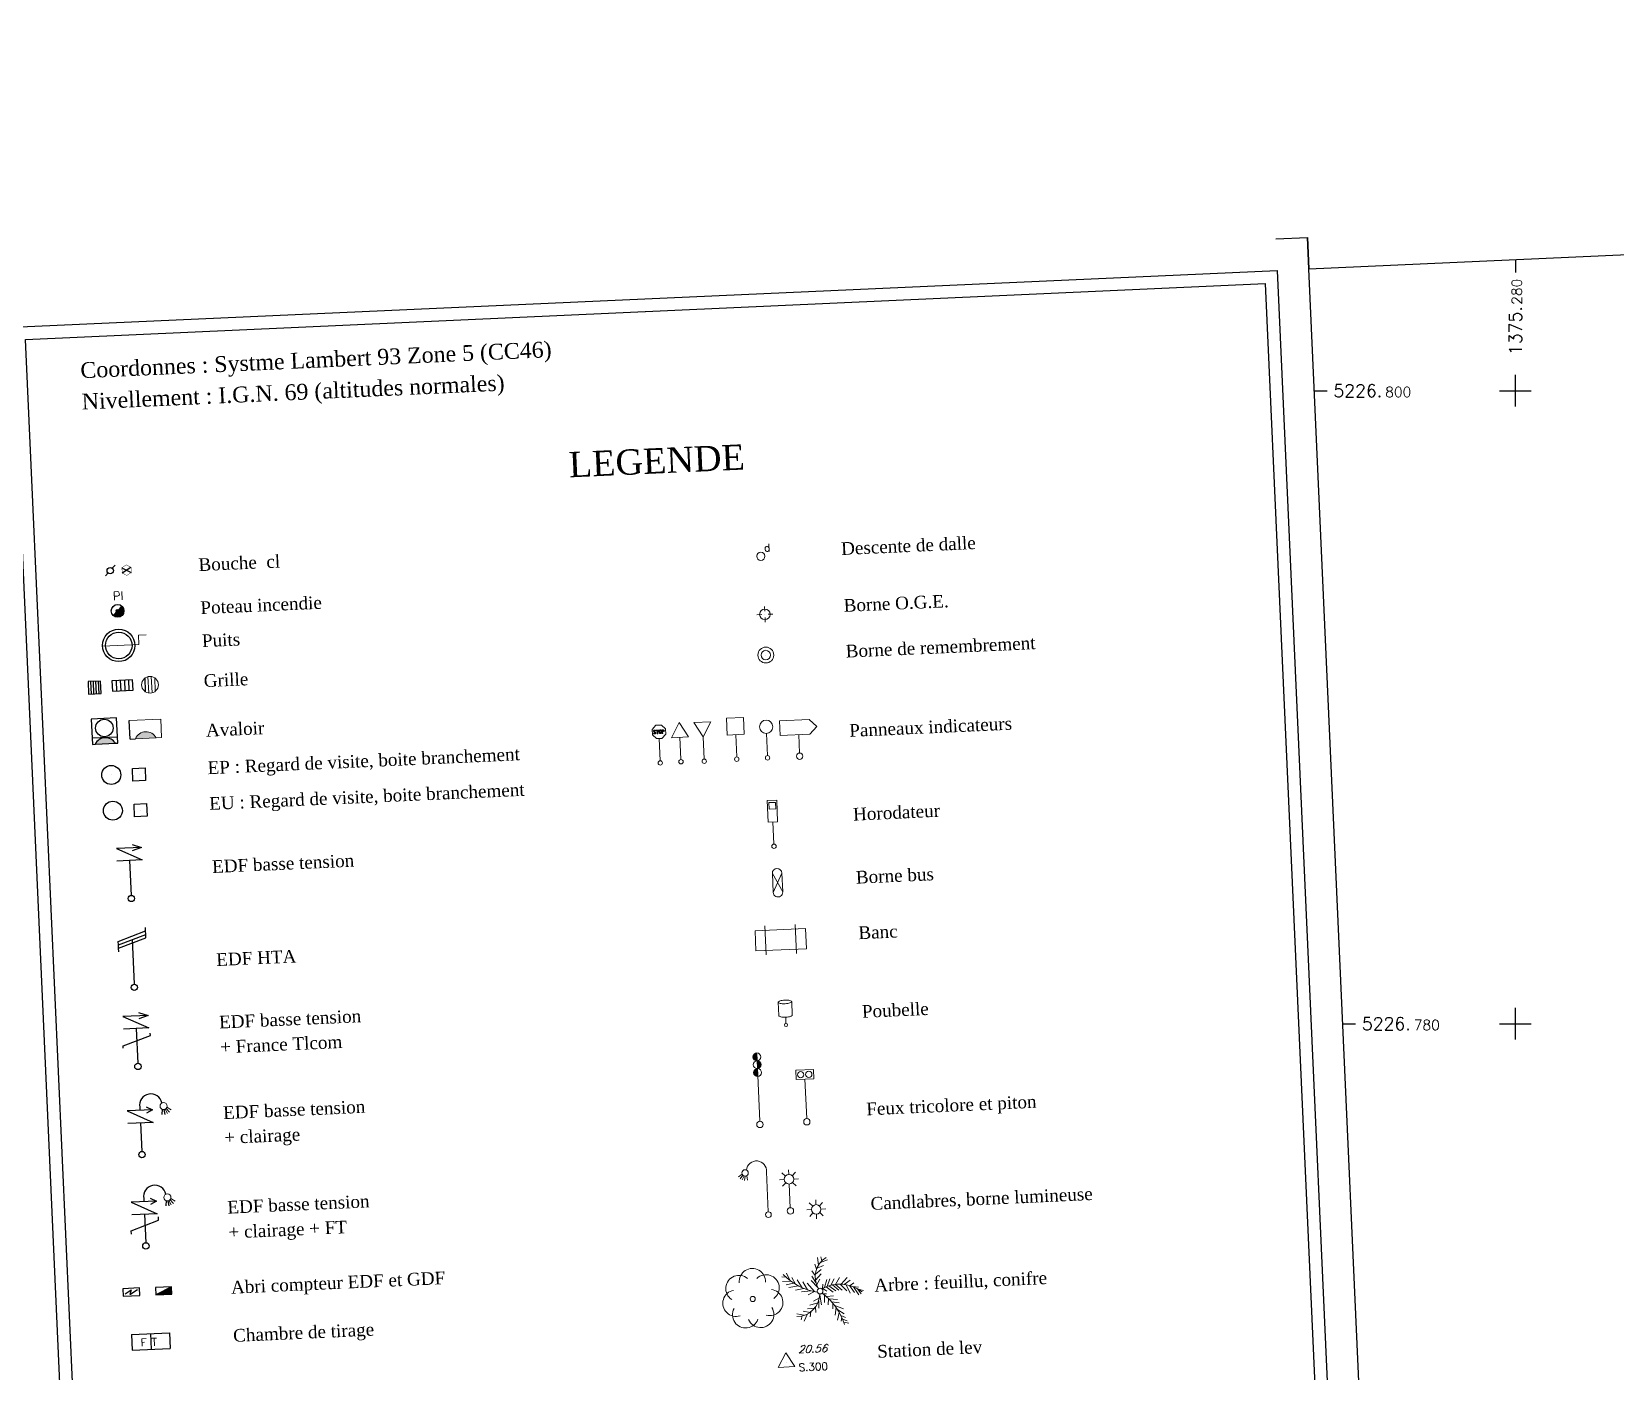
# Model space of a CAD drawing. Header units: metres. Extents: x 1373359 to 1376054, y 5226623 to 5228666.
# Drawn here: x 1375233.1 to 1375283.2, y 5226769 to 5226811.3 of the extents above; entities that cross this region are included whole.
import ezdxf
from ezdxf.enums import TextEntityAlignment as Align

# ---------------------------------------------------------------- set-up
doc = ezdxf.new("R2010")
doc.units = ezdxf.units.M
doc.header["$LTSCALE"] = 2
for name, color, linetype in [('MEP_F_CADRE', 7, 'Continuous'), ('MEP_F_CARRO', 7, 'Continuous'), ('MEP_F_CART', 7, 'Continuous'), ('MEP_F_TEXCARRO', 7, 'Continuous')]:
    doc.layers.add(name, color=color, linetype=linetype)
doc.layers.add('MEP_F_TEXCART', color=7, linetype='Continuous', lineweight=0)
doc.styles.get("Standard").update_dxf_attribs({"font": 'romans.shx'})
doc.styles.add('TNR', font='TIMES.TTF', dxfattribs={"width": 0.9990000000000001})

msp = doc.modelspace()

# ---------------------------------------------------------------- hatches: boundary and pattern name
at = {"layer": 'MEP_F_CART'}
msp.add_hatch(color=5, dxfattribs=at).paths.add_polyline_path([(1375235.133094912, 5226788.831630283), (1375235.140316473, 5226788.831954902), (1375235.772744014, 5226788.860383432, 0.5919156797997759)])
at = {"layer": 'MEP_F_CART', "linetype": 'Continuous'}
msp.add_hatch(color=30, dxfattribs=at).paths.add_polyline_path([(1375237.538959152, 5226771.685302377), (1375237.049179101, 5226771.435580531), (1375237.549174203, 5226771.458056033)])
at = {"layer": 'MEP_F_TEXCART'}
msp.add_hatch(color=5, dxfattribs=at).paths.add_polyline_path([(1375236.407427628, 5226789.003505867), (1375237.057933534, 5226789.032747047, 0.6420373032901447)])

# ---------------------------------------------------------------- linework, layer by layer
at = {"layer": 'MEP_F_CADRE', "flags": 128}
for points in [[(1375193.19225885, 5226741.779794561), (1375276.097804632, 5226745.506518547), (1375273.475288545, 5226803.847605349), (1375440.306821014, 5226811.346923612), (1375448.219275371, 5226635.32467199), (1375198.471472275, 5226624.098147647), (1375193.181534004, 5226741.779312464)], [(1375273.475288546, 5226803.847605349), (1375273.430382448, 5226804.846596563)]]:
    msp.add_lwpolyline(points, dxfattribs=at)
at = {"layer": 'MEP_F_CARRO'}
for p, q in [((1375280, 5226799.500000001), (1375280, 5226800.5)), ((1375279.5, 5226800), (1375280.5, 5226800)), ((1375280, 5226779.5), (1375280, 5226780.5)), ((1375279.5, 5226780), (1375280.5, 5226780))]:
    msp.add_line(p, q, dxfattribs=at)
at = {"layer": 'MEP_F_CART', "color": 4}
for p, q in [((1375235.977113065, 5226794.410048881), (1375236.271232364, 5226794.255001903)), ((1375235.984661705, 5226794.242120137), (1375236.263683724, 5226794.422930646))]:
    msp.add_line(p, q, dxfattribs=at)
at = {"layer": 'MEP_F_CART', "color": 5}
for p, q in [((1375236.315638043, 5226790.861051345), (1375235.662173405, 5226790.831677166)), ((1375235.662173405, 5226790.831677166), (1375235.676860495, 5226790.504944847)), ((1375235.792866333, 5226790.837552001), (1375235.807553423, 5226790.510819682)), ((1375235.923559261, 5226790.843426838), (1375235.93824635, 5226790.516694519)), ((1375236.054252188, 5226790.849301673), (1375236.068939278, 5226790.522569355)), ((1375236.184945116, 5226790.855176509), (1375236.199632206, 5226790.52844419)), ((1375236.330325133, 5226790.534319026), (1375236.315638043, 5226790.861051345)), ((1375235.065828503, 5226790.818133653), (1375235.083790942, 5226790.418537168)), ((1375235.1457478, 5226790.821726141), (1375235.163710239, 5226790.422129656)), ((1375235.163710239, 5226790.422129656), (1375235.163710239, 5226790.422129656)), ((1375235.676860495, 5226790.504944847), (1375236.330325133, 5226790.534319026)), ((1375236.068939278, 5226790.522569355), (1375236.068939278, 5226790.522569355)), ((1375235.64179809, 5226787.859976115), (1375235.64179809, 5226787.859976115)), ((1375236.517436487, 5226787.876824566), (1375236.517436487, 5226787.876824566))]:
    msp.add_line(p, q, dxfattribs=at)
at = {"layer": 'MEP_F_CART', "color": 3}
for p, q in [((1375235.692533185, 5226786.731311695), (1375235.692533185, 5226786.731311695)), ((1375236.568171583, 5226786.748160146), (1375236.568171583, 5226786.748160146))]:
    msp.add_line(p, q, dxfattribs=at)
at = {"layer": 'MEP_F_CART', "color": 1}
for p, q in [((1375236.300484574, 5226782.6583148), (1375236.363846673, 5226781.24874719)), ((1375236.542376422, 5226777.374539785), (1375236.547360594, 5226777.26366075)), ((1375236.565323033, 5226776.864064265), (1375236.605738521, 5226775.964972175)), ((1375236.665864512, 5226774.488677636), (1375236.670848685, 5226774.377798602)), ((1375236.688811124, 5226773.978202118), (1375236.729226612, 5226773.079110028))]:
    msp.add_line(p, q, dxfattribs=at)
at = {"layer": 'MEP_F_CART', "color": 1, "linetype": 'Continuous'}
for p, q in [((1375236.530096293, 5226771.651098959), (1375236.005625907, 5226771.627523259)), ((1375236.005625907, 5226771.627523259), (1375236.016340996, 5226771.389152967)), ((1375236.016340996, 5226771.389152967), (1375236.540811382, 5226771.412728668)), ((1375236.540811382, 5226771.412728668), (1375236.530096293, 5226771.651098959))]:
    msp.add_line(p, q, dxfattribs=at)
at = {"layer": 'MEP_F_CART', "color": 30, "linetype": 'Continuous'}
for p, q in [((1375237.538959152, 5226771.685302377), (1375237.03896405, 5226771.662826876)), ((1375237.03896405, 5226771.662826876), (1375237.049179101, 5226771.435580531)), ((1375237.049179101, 5226771.435580531), (1375237.549174203, 5226771.458056033)), ((1375237.549174203, 5226771.458056033), (1375237.538959152, 5226771.685302377))]:
    msp.add_line(p, q, dxfattribs=at)
at = {"layer": 'MEP_F_CART', "color": 3, "linetype": 'Continuous'}
for p, q in [((1375236.281617384, 5226770.182997638), (1375237.480406839, 5226770.236884955)), ((1375236.281617384, 5226770.182997638), (1375236.304070433, 5226769.683502033)), ((1375236.881012112, 5226770.209941297), (1375236.90346516, 5226769.71044569)), ((1375237.480406839, 5226770.236884955), (1375237.502859887, 5226769.737389349)), ((1375236.304070433, 5226769.683502033), (1375237.502859887, 5226769.737389349))]:
    msp.add_line(p, q, dxfattribs=at)
at = {"layer": 'MEP_F_CART'}
msp.add_lwpolyline([(1375272.431391236, 5226804.801690465), (1375273.430382448, 5226804.846596563), (1375273.475288545, 5226803.847605349)], dxfattribs=at)
for points in [[(1375232.516648838, 5226802.006455357), (1375272.476297333, 5226803.802699252), (1375275.053907323, 5226746.460603662), (1375235.094258827, 5226744.664359767)], [(1375232.934207762, 5226801.624821311), (1375272.094663287, 5226803.385140328), (1375274.636348398, 5226746.842237708), (1375235.475892873, 5226745.081918691)]]:
    msp.add_lwpolyline(points, close=True, dxfattribs=at)
at = {"layer": 'MEP_F_CART', "color": 4}
for points in [[(1375235.759569283, 5226794.48416421), (1375235.674041277, 5226794.39058508)], [(1375235.539112651, 5226794.242955035), (1375235.453584645, 5226794.149375904)], [(1375235.703377305, 5226792.895851502), (1375235.840212719, 5226793.045123531)], [(1375235.840212719, 5226793.045123531), (1375235.977048132, 5226793.19439556)]]:
    msp.add_lwpolyline(points, dxfattribs=at)
at = {"layer": 'MEP_F_CART', "color": 4, "const_width": 0.012}
msp.add_lwpolyline([(1375236.13166568, 5226794.165835197), (1375236.271232364, 5226794.255001903), (1375236.263683724, 5226794.422930646), (1375236.116679749, 5226794.499215587), (1375235.977113065, 5226794.410048881), (1375235.984661705, 5226794.242120137)], close=True, dxfattribs=at)
at = {"layer": 'MEP_F_CART', "color": 4, "const_width": 0.2024999999999999}
msp.add_lwpolyline([(1375235.908630406, 5226793.119759994, -0.991398), (1375235.771795032, 5226792.970487067, -0.6234810000000001)], format="xyb", dxfattribs=at)
at = {"layer": 'MEP_F_CART', "color": 5}
for points in [[(1375234.923952348, 5226790.411352193), (1375235.323548833, 5226790.429314632), (1375235.305586394, 5226790.828911116), (1375234.905989909, 5226790.810948678), (1375234.923952348, 5226790.411352193)], [(1375236.69661342, 5226790.915070089), (1375236.715619609, 5226790.492254108)], [(1375234.985909206, 5226790.814541166), (1375235.003871645, 5226790.41494468)], [(1375235.225667097, 5226790.825318629), (1375235.243629536, 5226790.425722144)], [(1375235.807095177, 5226789.662735412), (1375235.007902207, 5226789.626810535), (1375235.043827084, 5226788.827617565), (1375235.140316473, 5226788.831954902)], [(1375235.772744014, 5226788.860383432), (1375235.843020054, 5226788.863542443), (1375235.807095177, 5226789.662735412)], [(1375236.233184975, 5226788.995673408), (1375236.206885618, 5226789.580734863)], [(1375235.834213274, 5226789.059460071), (1375235.035020304, 5226789.023535194)], [(1375235.140316473, 5226788.831954902), (1375235.772744014, 5226788.860383432)], [(1375236.233184975, 5226788.995673408), (1375236.407427628, 5226789.003505867)]]:
    msp.add_lwpolyline(points, dxfattribs=at)
msp.add_lwpolyline([(1375236.326619464, 5226787.668045106), (1375236.308657025, 5226788.06764159), (1375236.70825351, 5226788.085604028), (1375236.726215949, 5226787.686007544)], close=True, dxfattribs=at)
at = {"layer": 'MEP_F_CART', "color": 3}
msp.add_lwpolyline([(1375236.37735456, 5226786.539380684), (1375236.359392121, 5226786.93897717), (1375236.758988606, 5226786.956939609), (1375236.776951044, 5226786.557343124)], close=True, dxfattribs=at)
at = {"layer": 'MEP_F_CART', "color": 1}
for points in [[(1375236.600684767, 5226785.572919346), (1375235.801491797, 5226785.536994468), (1375236.618647206, 5226785.173322859), (1375235.819454236, 5226785.137397983)], [(1375236.296496794, 5226785.659346638), (1375236.600684767, 5226785.572919346), (1375236.305478013, 5226785.459548396)], [(1375236.219050721, 5226785.155360421), (1375236.268447428, 5226784.056470088)], [(1375235.868873832, 5226782.492955034), (1375235.863923699, 5226782.603076832), (1375236.727145138, 5226782.933797364), (1375236.722194958, 5226783.043920162)], [(1375235.873824011, 5226782.382832237), (1375235.868873832, 5226782.492955034), (1375236.732095271, 5226782.823675566), (1375236.727145138, 5226782.933797364)], [(1375235.87877419, 5226782.272709439), (1375235.873824011, 5226782.382832237), (1375236.73704545, 5226782.713552769), (1375236.732095271, 5226782.823675566)], [(1375236.506179398, 5226780.351102794), (1375236.810367371, 5226780.264675502), (1375236.515160617, 5226780.151304551)], [(1375236.810367371, 5226780.264675502), (1375236.011174401, 5226780.228750624), (1375236.82832981, 5226779.865079016), (1375236.02913684, 5226779.829154138)], [(1375236.428733325, 5226779.847116578), (1375236.478130032, 5226778.748226243)], [(1375236.017763267, 5226779.222579491), (1375236.014463163, 5226779.295994356), (1375236.877684601, 5226779.626714889), (1375236.874384497, 5226779.700129753)], [(1375236.742668227, 5226777.372541091), (1375236.946957079, 5226777.281623189), (1375236.751649447, 5226777.172742848)], [(1375236.946957079, 5226777.281623189), (1375236.14776411, 5226777.245698311), (1375236.964919519, 5226776.882026704), (1375236.165726549, 5226776.846101826)], [(1375237.24729582, 5226777.294811533), (1375237.238270358, 5226777.135531555)], [(1375237.299837862, 5226777.285702803), (1375237.334820651, 5226777.133485188)], [(1375237.07044517, 5226774.395761042), (1375236.2712522, 5226774.359836164), (1375237.088407609, 5226773.996164557), (1375236.289214639, 5226773.960239679)], [(1375236.866156318, 5226774.486678944), (1375237.07044517, 5226774.395761042), (1375236.875137537, 5226774.286880702)], [(1375237.370783911, 5226774.408949387), (1375237.361758449, 5226774.24966941)], [(1375237.423325952, 5226774.399840657), (1375237.458308741, 5226774.24762304)], [(1375236.278021992, 5226773.349640096), (1375236.273071814, 5226773.459762893), (1375237.136293252, 5226773.790483426), (1375237.131343118, 5226773.900605223)]]:
    msp.add_lwpolyline(points, dxfattribs=at)
at = {"layer": 'MEP_F_CART', "color": 1, "linetype": 'Continuous'}
msp.add_lwpolyline([(1375236.076738764, 5226771.464914622), (1375236.271249493, 5226771.590075601), (1375236.227366473, 5226771.441560165), (1375236.472504353, 5226771.599298476)], dxfattribs=at)
at = {"layer": 'MEP_F_CART', "color": 30, "linetype": 'Continuous'}
msp.add_lwpolyline([(1375237.049179101, 5226771.435580531), (1375237.538959152, 5226771.685302377)], dxfattribs=at)
msp.add_lwpolyline([(1375237.049179101, 5226771.435580531), (1375237.549174203, 5226771.458056033), (1375237.538959152, 5226771.685302377)], close=True, dxfattribs=at)
at = {"layer": 'MEP_F_CART', "color": 4}
for centre, radius in [((1375235.606576964, 5226794.316770057), 0.1), ((1375235.840212719, 5226793.045123531), 0.2024999999999999), ((1375235.840212719, 5226793.045123531), 0.0438534), ((1375235.876375612, 5226791.953430299), 0.512), ((1375235.876375612, 5226791.953430299), 0.420298)]:
    msp.add_circle(centre, radius, dxfattribs=at)
at = {"layer": 'MEP_F_CART', "color": 5}
for centre, radius in [((1375235.421057741, 5226789.343135303), 0.2755391525430437), ((1375235.64179809, 5226787.859976115), 0.2999999999999999)]:
    msp.add_circle(centre, radius, dxfattribs=at)
at = {"layer": 'MEP_F_CART', "color": 3}
msp.add_circle((1375235.692533185, 5226786.731311695), 0.2999999999999999, dxfattribs=at)
at = {"layer": 'MEP_F_CART', "color": 1}
for centre in [(1375236.272938038, 5226783.956570967), (1375236.368337283, 5226781.148848069), (1375236.482620642, 5226778.648327123), (1375236.610229131, 5226775.865073054), (1375236.733717221, 5226772.979210905)]:
    msp.add_circle(centre, 0.1, dxfattribs=at)
at = {"layer": 'MEP_F_CART', "color": 5}
msp.add_arc((1375235.460808711, 5226788.670500874), 0.365183542940445, 31.32988507924413, 153.8228668371062, dxfattribs=at)
at = {"layer": 'MEP_F_CART', "color": 1}
for centre in [(1375236.890271604, 5226777.429226566), (1375237.013759695, 5226774.543364419)]:
    msp.add_arc(centre, 0.353553, 10.70389737704529, 190.7038973770453, dxfattribs=at)
at = {"layer": 'MEP_F_CART', "color": 1, "linetype": 'Continuous'}
msp.add_solid([(1375236.415847629, 5226771.595703617), (1375236.472504353, 5226771.599298476), (1375236.445756028, 5226771.549223797)], dxfattribs=at)
at = {"layer": 'MEP_F_TEXCARRO'}
for p, q in [((1375280, 5226804.140900551), (1375280, 5226803.74090055)), ((1375273.648243961, 5226800), (1375274.048243961, 5226800)), ((1375274.547272838, 5226780), (1375274.947272838, 5226780))]:
    msp.add_line(p, q, dxfattribs=at)
at = {"layer": 'MEP_F_TEXCART', "color": 0}
for p, q in [((1375256.189400081, 5226792.929807711), (1375256.039551399, 5226792.923071797)), ((1375256.284808592, 5226793.034197442), (1375256.278072678, 5226793.184046124)), ((1375256.289299202, 5226792.934298322), (1375256.289299202, 5226792.934298322)), ((1375256.293789812, 5226792.8343992), (1375256.300525727, 5226792.684550519)), ((1375256.389198324, 5226792.93878893), (1375256.539047005, 5226792.945524846)), ((1375256.316850605, 5226791.648376822), (1375256.316850605, 5226791.648376822)), ((1375256.712809523, 5226780.678549107), (1375256.731861566, 5226780.25471303)), ((1375257.155697643, 5226780.273765074), (1375257.136645599, 5226780.697601151)), ((1375256.946328587, 5226780.207533814), (1375256.955201768, 5226780.01013901))]:
    msp.add_line(p, q, dxfattribs=at)
at = {"layer": 'MEP_F_TEXCART', "color": 5}
for p, q in [((1375236.800181647, 5226790.967334407), (1375236.823459371, 5226790.449492884)), ((1375236.905885642, 5226790.972085954), (1375236.929163366, 5226790.454244431))]:
    msp.add_line(p, q, dxfattribs=at)
at = {"layer": 'MEP_F_TEXCART', "color": 0, "linetype": 'Continuous'}
for p, q in [((1375252.843302781, 5226789.429778862), (1375252.725685814, 5226789.300596325)), ((1375253.018193376, 5226789.437640447), (1375252.843302781, 5226789.429778862)), ((1375253.146926443, 5226789.3195317), (1375253.018193376, 5226789.437640447)), ((1375253.335154127, 5226789.037579798), (1375253.582742625, 5226789.513670305)), ((1375253.582742625, 5226789.513670305), (1375253.871578243, 5226789.061692836)), ((1375254.048732863, 5226789.517604654), (1375254.585156979, 5226789.541717693)), ((1375254.338038407, 5226789.06564831), (1375254.048732863, 5226789.517604654)), ((1375254.585156979, 5226789.541717693), (1375254.338038407, 5226789.06564831)), ((1375252.725685814, 5226789.300596325), (1375252.733547368, 5226789.125706431)), ((1375252.733547368, 5226789.125706431), (1375252.862259311, 5226789.008067608)), ((1375252.785631065, 5226789.182692994), (1375252.768616516, 5226789.173448911)), ((1375252.789466194, 5226789.244106466), (1375252.833167456, 5226789.204615682)), ((1375252.824963426, 5226789.250884547), (1375252.841977975, 5226789.260128628)), ((1375252.933876724, 5226789.280276368), (1375252.856304058, 5226789.276789365)), ((1375252.856304058, 5226789.276789365), (1375252.857170512, 5226789.257514029)), ((1375252.886319178, 5226789.258824303), (1375252.857170512, 5226789.257514029)), ((1375252.862259311, 5226789.008067608), (1375253.037149905, 5226789.015929194)), ((1375252.886319178, 5226789.258824303), (1375252.89065148, 5226789.162446927)), ((1375252.89065148, 5226789.162446927), (1375252.909926815, 5226789.16331338)), ((1375252.934743179, 5226789.261001033), (1375252.905594513, 5226789.259690758)), ((1375252.905594513, 5226789.259690758), (1375252.909926815, 5226789.16331338)), ((1375252.933876724, 5226789.280276368), (1375252.934743179, 5226789.261001033)), ((1375252.949704608, 5226789.0119984), (1375252.981263607, 5226788.309929754)), ((1375252.962808814, 5226789.23399751), (1375252.963738671, 5226789.213311698)), ((1375253.001401764, 5226789.234789868), (1375253.002225939, 5226789.216455082)), ((1375253.035896005, 5226789.284862283), (1375253.055171341, 5226789.285728736)), ((1375253.035896005, 5226789.284862283), (1375253.041094761, 5226789.169209569)), ((1375253.037149905, 5226789.015929194), (1375253.154787996, 5226789.144641805)), ((1375253.041094761, 5226789.169209569), (1375253.060370097, 5226789.170076023)), ((1375253.084320006, 5226789.28703901), (1375253.055171341, 5226789.285728736)), ((1375253.08518646, 5226789.267763676), (1375253.056037795, 5226789.266453401)), ((1375253.056037795, 5226789.266453401), (1375253.056904249, 5226789.247178065)), ((1375253.086052914, 5226789.248488339), (1375253.056904249, 5226789.247178065)), ((1375253.0869194, 5226789.229212305), (1375253.057770734, 5226789.22790203)), ((1375253.057770734, 5226789.22790203), (1375253.060370097, 5226789.170076023)), ((1375253.154787996, 5226789.144641805), (1375253.146926443, 5226789.3195317)), ((1375253.871578243, 5226789.061692836), (1375253.335154127, 5226789.037579798)), ((1375253.603366185, 5226789.049636318), (1375253.634925184, 5226788.347567671)), ((1375254.338038407, 5226789.06564831), (1375254.369597406, 5226788.363579664)), ((1375255.366036454, 5226789.131872492), (1375255.397595454, 5226788.429803845)), ((1375256.338607625, 5226789.172303121), (1375256.370166625, 5226788.470234473)), ((1375252.981263607, 5226788.309929754), (1375252.981263607, 5226788.309929754))]:
    msp.add_line(p, q, dxfattribs=at)
at = {"layer": 'MEP_F_TEXCART', "color": 3}
for p, q in [((1375257.923547317, 5226772.247903885), (1375257.862845305, 5226772.39874807)), ((1375257.936412399, 5226772.280561918), (1375258.142348883, 5226772.360804324)), ((1375257.981598866, 5226772.368594188), (1375257.948098116, 5226772.612805291)), ((1375258.047128376, 5226772.459589017), (1375258.272014681, 5226772.543412841)), ((1375258.092048039, 5226772.508021055), (1375258.057616852, 5226772.628649126)), ((1375256.95528213, 5226771.993775598), (1375256.823696727, 5226771.998098752)), ((1375257.104857501, 5226771.870132211), (1375256.846287434, 5226771.852367219)), ((1375257.073753476, 5226771.893989172), (1375256.969524197, 5226772.117274305)), ((1375257.254785064, 5226771.769028977), (1375257.145038592, 5226771.978416913)), ((1375257.470005768, 5226771.65789306), (1375257.310617793, 5226771.908731564)), ((1375257.640169332, 5226771.592508786), (1375257.487530937, 5226771.845016099)), ((1375257.961552226, 5226771.660572441), (1375257.756019798, 5226771.890225876)), ((1375257.898101935, 5226771.826992814), (1375257.771103974, 5226772.025365947)), ((1375257.879571306, 5226772.041845224), (1375257.775802338, 5226772.194166998)), ((1375257.883681162, 5226772.087077399), (1375258.064136783, 5226772.233064667)), ((1375257.88541197, 5226771.896724943), (1375258.066947145, 5226772.094633981)), ((1375257.924500165, 5226771.740812973), (1375258.028871092, 5226771.924332555)), ((1375258.168256414, 5226771.660928348), (1375258.242012211, 5226771.918152003)), ((1375258.255307778, 5226771.698286565), (1375258.34552777, 5226771.938503689)), ((1375258.372393879, 5226771.735629483), (1375258.473985954, 5226771.935405366)), ((1375258.517927605, 5226771.76264765), (1375258.645319823, 5226771.980647204)), ((1375258.702524455, 5226771.770945544), (1375258.886791425, 5226771.983993189)), ((1375258.791597949, 5226771.763346014), (1375258.984031774, 5226771.900997804)), ((1375257.196472402, 5226771.805995978), (1375256.956148982, 5226771.746732151)), ((1375257.348634139, 5226771.715913982), (1375257.040852308, 5226771.669316315)), ((1375257.516624728, 5226771.63814703), (1375257.25292675, 5226771.582610186)), ((1375257.741832132, 5226771.562952055), (1375257.442882189, 5226771.532449906)), ((1375257.861145779, 5226771.535552947), (1375257.621730529, 5226771.805318431)), ((1375258.010555876, 5226771.333539525), (1375257.82603536, 5226771.232418177)), ((1375258.021623342, 5226771.421402288), (1375258.076210789, 5226771.118074609)), ((1375258.105573583, 5226771.628079045), (1375258.114687877, 5226771.77455306)), ((1375258.12223568, 5226771.637018031), (1375258.247571503, 5226771.551531928)), ((1375258.126542343, 5226771.46387975), (1375258.237201693, 5226771.469536749)), ((1375258.173957376, 5226771.426424098), (1375258.167583519, 5226771.188610576)), ((1375258.224465195, 5226771.685979338), (1375258.442074282, 5226771.521710924)), ((1375258.23495701, 5226771.375244772), (1375258.452380433, 5226771.397303269)), ((1375258.313093597, 5226771.718629527), (1375258.531728497, 5226771.561915738)), ((1375258.429152617, 5226771.748418977), (1375258.623601478, 5226771.583109478)), ((1375258.521302395, 5226771.763482052), (1375258.733079269, 5226771.577109852)), ((1375258.666300224, 5226771.772046808), (1375258.882677836, 5226771.55926331)), ((1375258.856860518, 5226771.753993444), (1375258.983483172, 5226771.488031687)), ((1375258.961003662, 5226771.730008615), (1375259.117681744, 5226771.509079917)), ((1375258.983848816, 5226771.722844323), (1375259.098017129, 5226771.809882428)), ((1375259.068422122, 5226771.693883584), (1375259.250777093, 5226771.676144084)), ((1375259.091390939, 5226771.683995257), (1375259.260161917, 5226771.436992045)), ((1375259.198832266, 5226771.632173957), (1375259.327950866, 5226771.462562362)), ((1375259.233809859, 5226771.613270036), (1375259.404264363, 5226771.571788567)), ((1375257.529384624, 5226770.786347115), (1375257.293881883, 5226770.832413084)), ((1375257.717647394, 5226770.88012817), (1375257.500192325, 5226770.919496896)), ((1375257.633251163, 5226770.8292389), (1375257.534184065, 5226770.603639898)), ((1375257.864382051, 5226771.017091123), (1375257.633640749, 5226770.987608157)), ((1375257.962828886, 5226771.180550896), (1375257.704045617, 5226771.106805653)), ((1375257.745369008, 5226770.901169024), (1375257.717732453, 5226770.741574977)), ((1375257.891398259, 5226771.053797564), (1375257.899665527, 5226770.869882041)), ((1375257.98852969, 5226771.246547127), (1375257.992281416, 5226771.01123687)), ((1375258.301926581, 5226771.312730291), (1375258.2910833, 5226771.113621399)), ((1375258.312633959, 5226771.302290793), (1375258.579577645, 5226771.285622868)), ((1375258.393617952, 5226771.216517769), (1375258.639681431, 5226771.178435033)), ((1375258.434648445, 5226771.169218503), (1375258.4350562, 5226770.993138469)), ((1375258.495419606, 5226771.092773775), (1375258.773621647, 5226770.992658962)), ((1375258.539045191, 5226771.033306164), (1375258.507805181, 5226770.786866359)), ((1375258.638382929, 5226770.873276688), (1375258.581105469, 5226770.629079973)), ((1375258.588144358, 5226770.95838487), (1375258.79218304, 5226770.83787239)), ((1375257.466028172, 5226770.768483341), (1375257.431862903, 5226770.647842707)), ((1375258.688370049, 5226770.778601795), (1375258.837699387, 5226770.721154911)), ((1375258.716328778, 5226770.718429937), (1375258.694857491, 5226770.596311808)), ((1375258.738470704, 5226770.666186602), (1375258.886783145, 5226770.616201304)), ((1375258.773349843, 5226770.573562181), (1375258.935882312, 5226770.541280011))]:
    msp.add_line(p, q, dxfattribs=at)
at = {"layer": 'MEP_F_TEXCART', "color": 6}
msp.add_line((1375256.963695389, 5226769.303388349), (1375256.963695389, 5226769.303388349), dxfattribs=at)
at = {"layer": 'MEP_F_TEXCART', "color": 4}
msp.add_lwpolyline([(1375235.364892111, 5226791.930438378), (1375236.513610128, 5226791.982074911), (1375236.502263631, 5226792.279563486), (1375236.74288465, 5226792.29037975)], dxfattribs=at)
at = {"layer": 'MEP_F_TEXCART', "color": 5}
for points in [[(1375237.013725405, 5226790.92932473), (1375237.032731594, 5226790.50650875)], [(1375236.206885618, 5226789.580734863), (1375237.20587683, 5226789.625640959)], [(1375237.232176187, 5226789.040579506), (1375237.20587683, 5226789.625640959)], [(1375236.407427628, 5226789.003505867), (1375237.057933534, 5226789.032747047)], [(1375237.057933534, 5226789.032747047), (1375237.232176187, 5226789.040579506)]]:
    msp.add_lwpolyline(points, dxfattribs=at)
at = {"layer": 'MEP_F_TEXCART', "color": 0}
for points in [[(1375255.610135474, 5226789.680353126), (1375255.073711358, 5226789.656240088), (1375255.097824397, 5226789.119815972), (1375255.634248512, 5226789.143929011)], [(1375256.752524233, 5226789.575374875), (1375257.684915698, 5226789.617287217), (1375257.928491389, 5226789.394667675), (1375257.705871892, 5226789.151090985), (1375256.773480427, 5226789.109178643)], [(1375256.692349633, 5226786.383723307), (1375256.692349633, 5226786.383723307), (1375256.663306204, 5226787.063344374), (1375256.357348362, 5226787.049591126), (1375256.389398755, 5226786.370105227), (1375256.389398755, 5226786.370105227)], [(1375256.414429961, 5226786.984777755), (1375256.621221642, 5226786.99407334), (1375256.630510876, 5226786.787422916), (1375256.423719196, 5226786.778127332)], [(1375255.976719196, 5226782.938586811), (1375257.575105136, 5226783.010436568), (1375257.603845038, 5226782.371082191), (1375256.005459098, 5226782.299232435)], [(1375257.275170311, 5226778.232474193), (1375257.832948064, 5226778.257547107), (1375257.81951198, 5226778.556449274), (1375257.261734227, 5226778.531376359)]]:
    msp.add_lwpolyline(points, close=True, dxfattribs=at)
for points in [[(1375257.356224968, 5226789.135373851), (1375257.382420176, 5226788.55262931)], [(1375256.540865172, 5226786.377114964), (1375256.540865172, 5226786.377114964), (1375256.57229944, 5226785.677821117)], [(1375256.552242863, 5226784.149313216), (1375256.525299205, 5226784.748707943)], [(1375256.525299205, 5226784.748707943), (1375256.851940227, 5226784.162785045)], [(1375256.552242863, 5226784.149313216), (1375256.824996568, 5226784.762179772)], [(1375256.851940227, 5226784.162785045), (1375256.824996568, 5226784.762179772)], [(1375256.331303043, 5226782.176415319), (1375256.290229591, 5226783.09014463)], [(1375257.290334607, 5226782.219525172), (1375257.249261155, 5226783.133254484)], [(1375256.127089455, 5226776.916950766), (1375256.030092284, 5226779.074771785)], [(1375257.60950383, 5226777.001321835), (1375257.554059687, 5226778.245010673)]]:
    msp.add_lwpolyline(points, dxfattribs=at)
msp.add_lwpolyline([(1375256.712809523, 5226780.678549107, 0.2546070259411211), (1375256.722573755, 5226780.662389939, 0.0781838865440273), (1375256.776681282, 5226780.641242556, 0.0377856375443553), (1375256.839913817, 5226780.632267256, 0.0276032909903461), (1375256.927276543, 5226780.63136989, 0.0276032909902828), (1375257.014206412, 5226780.64010196, 0.0377856375443278), (1375257.076378646, 5226780.654714385, 0.078183886543828), (1375257.128370574, 5226780.680631093, 0.2546070259397133), (1375257.136645599, 5226780.697601151, 0.2546070259397133), (1375257.126881368, 5226780.713760318, 0.0781838865438275), (1375257.07277384, 5226780.7349077, 0.0377856375442318), (1375257.009541305, 5226780.743883, 0.0276032909903192), (1375256.922178579, 5226780.744780366, 0.0276032909903192), (1375256.83524871, 5226780.736048295, 0.0377856375442313), (1375256.773076476, 5226780.721435871, 0.0781838865438281), (1375256.721084548, 5226780.695519164, 0.2546070259397133)], format="xyb", close=True, dxfattribs=at)
at = {"layer": 'MEP_F_TEXCART', "color": 0, "const_width": 0.123551}
for points in [[(1375256.032866404, 5226779.013058103, 0.4142140000000001), (1375255.973868642, 5226778.948506627, 1)], [(1375255.973868642, 5226778.948506627, 0.4142140000000001), (1375256.03842012, 5226778.889508865, 1)], [(1375256.049522075, 5226778.642532263, 0.4142140000000001), (1375256.108519836, 5226778.707083741, 0.4142140000000001), (1375256.043968313, 5226778.766082501, 1)], [(1375256.055070268, 5226778.519105899, 0.4142140000000001), (1375255.996072507, 5226778.454554422, 1)], [(1375255.996072507, 5226778.454554422, 0.4142140000000001), (1375256.060623985, 5226778.39555666, 1)]]:
    msp.add_lwpolyline(points, format="xyb", dxfattribs=at)
at = {"layer": 'MEP_F_TEXCART', "color": 1}
for points in [[(1375237.375941078, 5226777.323260189), (1375237.481796035, 5226777.209062521)], [(1375237.398945577, 5226777.364272605), (1375237.532436506, 5226777.280469621)], [(1375237.339649594, 5226777.296045026), (1375237.413171791, 5226777.159047419)], [(1375237.463137685, 5226774.410182879), (1375237.536659881, 5226774.273185273)], [(1375237.499429169, 5226774.437398042), (1375237.605284125, 5226774.323200373)], [(1375237.522433668, 5226774.478410456), (1375237.655924597, 5226774.394607474)]]:
    msp.add_lwpolyline(points, dxfattribs=at)
at = {"layer": 'MEP_F_TEXCART', "color": 6}
for points in [[(1375257.044175667, 5226775.23433331), (1375257.037439753, 5226775.384181993)], [(1375255.572132163, 5226775.246842741), (1375255.459241916, 5226775.160944929)], [(1375255.596064439, 5226775.211938035), (1375255.510400608, 5226775.101026921)], [(1375255.630792653, 5226775.190473691), (1375255.575952027, 5226775.061736243)], [(1375255.667313832, 5226775.184418007), (1375255.648247789, 5226775.045149832)], [(1375255.713675427, 5226775.196825541), (1375255.734627351, 5226775.054780516)], [(1375256.396132045, 5226774.056602562), (1375256.339550363, 5226775.315331488)], [(1375256.751214218, 5226775.0710128), (1375256.9010629, 5226775.077748714)], [(1375256.829467558, 5226775.286876613), (1375256.94018957, 5226775.185680621)], [(1375256.94971559, 5226774.973762617), (1375256.848519598, 5226774.863040605)], [(1375257.057647497, 5226774.934635947), (1375257.057647497, 5226774.934635947), (1375257.09132707, 5226774.185392538)], [(1375257.253303566, 5226775.305928653), (1375257.152107574, 5226775.195206641)], [(1375257.161633594, 5226774.983288637), (1375257.272355606, 5226774.882092645)], [(1375257.200760264, 5226775.091220543), (1375257.350608946, 5226775.097956459)], [(1375257.688411516, 5226774.33516422), (1375257.799133529, 5226774.233968228)], [(1375257.896383712, 5226774.4324696), (1375257.903119626, 5226774.282620917)], [(1375258.011051533, 5226774.243494248), (1375258.112247524, 5226774.354216259)], [(1375257.610158177, 5226774.119300407), (1375257.760006859, 5226774.126036322)], [(1375257.707463557, 5226773.911328213), (1375257.808659549, 5226774.022050224)], [(1375257.916591455, 5226773.982923553), (1375257.92332737, 5226773.833074872)], [(1375258.020577552, 5226774.031576244), (1375258.131299565, 5226773.930380252)], [(1375258.059704222, 5226774.13950815), (1375258.209552904, 5226774.146244066)]]:
    msp.add_lwpolyline(points, dxfattribs=at)
at = {"layer": 'MEP_F_TEXCART', "color": 3}
msp.add_lwpolyline([(1375257.861145779, 5226771.535552947), (1375257.656323211, 5226771.432556891)], dxfattribs=at)
at = {"layer": 'MEP_F_TEXCART', "color": 6}
msp.add_lwpolyline([(1375257.230001121, 5226769.165253752), (1375256.950170614, 5226769.603083333), (1375256.710914433, 5226769.141827964)], close=True, dxfattribs=at)
at = {"layer": 'MEP_F_TEXCART'}
msp.add_circle((1375256.159220025, 5226794.770976491), 0.1296303380128052, dxfattribs=at)
at = {"layer": 'MEP_F_TEXCART', "color": 0}
for centre, radius in [((1375256.289299202, 5226792.934298322), 0.1666386663713703), ((1375256.316850605, 5226791.648376822), 0.25), ((1375256.316850605, 5226791.648376822), 0.15), ((1375253.638068611, 5226788.277638286), 0.0700000000000001), ((1375254.372740833, 5226788.293650278), 0.0700000000000001), ((1375255.40073888, 5226788.35987446), 0.0700000000000001), ((1375256.373310051, 5226788.400305089), 0.0700000000000001), ((1375257.386910786, 5226788.452730189), 0.1), ((1375252.984407034, 5226788.24000037), 0.07), ((1375256.575442867, 5226785.607891732), 0.0700000000000001), ((1375256.957447073, 5226779.960189449), 0.0500000000000007), ((1375256.035643262, 5226778.951283485), 0.123613), ((1375256.046745217, 5226778.704306883), 0.123613), ((1375256.057847127, 5226778.45733128), 0.123613), ((1375257.417903352, 5226778.388643317), 0.1), ((1375257.676779937, 5226778.400280194), 0.1), ((1375256.131580065, 5226776.817051645), 0.1), ((1375257.61399444, 5226776.901422714), 0.1)]:
    msp.add_circle(centre, radius, dxfattribs=at)
at = {"layer": 'MEP_F_TEXCART', "color": 5}
msp.add_circle((1375236.864672507, 5226790.710789418), 0.2645268391490255, dxfattribs=at)
at = {"layer": 'MEP_F_TEXCART', "color": 0, "linetype": 'Continuous'}
msp.add_circle((1375256.329173127, 5226789.382995698), 0.2108330000000003, dxfattribs=at)
at = {"layer": 'MEP_F_TEXCART', "color": 1}
for centre in [(1375237.292113394, 5226777.397239444), (1375237.415601484, 5226774.511377298)]:
    msp.add_circle(centre, 0.111803, dxfattribs=at)
at = {"layer": 'MEP_F_TEXCART', "color": 6}
for centre, radius in [((1375255.665231294, 5226775.285019873), 0.1006226999999999), ((1375257.050911582, 5226775.084484629), 0.15), ((1375256.400173594, 5226773.966693351), 0.09), ((1375257.095817679, 5226774.085493417), 0.1), ((1375257.909855541, 5226774.132772236), 0.15)]:
    msp.add_circle(centre, radius, dxfattribs=at)
at = {"layer": 'MEP_F_TEXCART', "color": 3}
for centre, radius in [((1375255.905619271, 5226771.301893864), 0.0806778178018022), ((1375258.031828589, 5226771.553108021), 0.0909173701974442)]:
    msp.add_circle(centre, radius, dxfattribs=at)
at = {"layer": 'MEP_F_TEXCART', "color": 5}
msp.add_arc((1375236.73937319, 5226788.869241171), 0.3580710327879629, 27.16984255086739, 157.9777481952049, dxfattribs=at)
at = {"layer": 'MEP_F_TEXCART', "color": 0, "linetype": 'Continuous'}
for centre, radius, start, end in [((1375252.795506918, 5226789.249127397), 0.0308119, 176.3756123829011, 192.0666484052618), ((1375252.793468364, 5226789.249256484), 0.0287693, 161.7784894060014, 176.3756123829011), ((1375252.774855846, 5226789.244712384), 0.0096943, 192.0666523874401, 220.2358023681683), ((1375252.775597961, 5226789.255139329), 0.0099554, 136.8344353703102, 161.778490363589), ((1375252.84591444, 5226789.304837602), 0.1027768, 220.2357983745772, 222.5742173771072), ((1375252.79399938, 5226789.237879853), 0.0351841, 129.5416653827327, 136.8344353703102), ((1375252.784641369, 5226789.248543679), 0.0195699, 222.5724233847873, 227.9310903941564), ((1375252.77923954, 5226789.175546465), 0.0101934, 218.2989564064879, 235.289608389224), ((1375308.130443224, 5226850.571674963), 82.62516429999998, 227.9328844003464, 227.9359343681153), ((1375252.796812454, 5226789.234471939), 0.0396025, 122.6683053799381, 129.5416663870649), ((1375252.826782538, 5226789.244179972), 0.0936852, 235.2896093923993, 238.1529783790964), ((1375282.493434706, 5226822.16284068), 44.35875499999998, 227.9359363710747, 227.940100398533), ((1375252.812325425, 5226789.21027876), 0.0683431, 118.6591463940961, 122.6683053799381), ((1375484.557775761, 5227046.10673108), 345.9890987, 227.9400973861236, 227.9490383793352), ((1375252.795424163, 5226789.193697765), 0.0342573, 238.1529783790964, 242.8890343846291), ((1375252.794230428, 5226789.243386584), 0.0306124, 112.66725939394, 118.6591453911822), ((1375252.803126317, 5226789.208740614), 0.0511567, 242.8890343846291, 248.5888123860729), ((1375252.791066025, 5226789.250962626), 0.0224028, 97.57255339096437, 112.66725939394), ((1375252.868979061, 5226789.328481296), 0.1163946, 222.6403784030822, 224.1092843694333), ((1375252.79399938, 5226789.237879853), 0.0158578, 129.5415043778513, 132.1516243780615), ((1375252.796812454, 5226789.234471939), 0.0202762, 122.6683053799381, 129.5416663870649), ((1375252.798804394, 5226789.197719013), 0.0393183, 248.5888123860729, 255.0911093802738), ((1375252.807499951, 5226789.268883387), 0.0307699, 224.1092843694333, 227.9359343681153), ((1375252.789581348, 5226789.184398805), 0.0044478, 205.1604263874578, 209.3550593945803), ((1375252.785853938, 5226789.182302208), 0.0001715, 209.3550503930997, 230.8660223714084), ((1375252.789433018, 5226789.186700967), 0.0058422, 230.866031397109, 237.3288293780596), ((1375252.812325425, 5226789.21027876), 0.0490168, 118.6591463940961, 122.6683043844248), ((1375252.802244986, 5226789.206679456), 0.0295757, 237.3288283825466, 240.2000503870329), ((1375252.828739817, 5226789.29242053), 0.0624736, 227.9359343681153, 230.930356386879), ((1375252.867859319, 5226789.321248717), 0.1616041, 240.2000513781549, 240.5210063690038), ((1375252.808235557, 5226789.121812857), 0.1526882, 91.80493937644292, 97.57255538325708), ((1375252.798810268, 5226789.199100371), 0.0212898, 240.5210063690038, 241.4052843818887), ((1375252.796262359, 5226789.19442704), 0.015967, 241.4052843818887, 245.738923392812), ((1375252.794559973, 5226789.181777733), 0.0228221, 255.091106376966, 267.3581783791318), ((1375252.794230428, 5226789.243386584), 0.0112854, 112.6672583800511, 118.6591443882681), ((1375252.806976841, 5226789.218199467), 0.0420434, 245.738923392812, 248.4091563903718), ((1375252.791066025, 5226789.250962626), 0.0030758, 97.57255237807816, 112.6672583800511), ((1375252.808235557, 5226789.121812857), 0.1333619, 91.80493937644292, 97.57255538325708), ((1375252.800622226, 5226789.202141607), 0.0247737, 248.4091563903718, 251.8399593896806), ((1375252.795070966, 5226789.18521875), 0.0069636, 251.8399593896806, 258.313622378566), ((1375252.801486839, 5226789.33189813), 0.1731016, 267.3581823843209, 271.8049383897569), ((1375252.794338855, 5226789.181677402), 0.0033467, 258.3136253822782, 261.2246473808244), ((1375252.799709711, 5226789.216471386), 0.0385532, 261.2246453807398, 262.0821703849467), ((1375252.797178468, 5226789.198270957), 0.0201775, 262.0821693851303, 269.5815583877231), ((1375252.798860671, 5226789.428635988), 0.2505488999999999, 269.5815613895807, 271.7083613807025), ((1375252.808878057, 5226789.101409127), 0.1731016, 87.35818238432084, 91.80493838975696), ((1375252.808878057, 5226789.101409127), 0.1537752999999999, 87.35818238432084, 91.80493838975696), ((1375252.800502686, 5226789.373588693), 0.1954764, 271.7083603790404, 274.6887463887598), ((1375252.802129339, 5226789.3114944), 0.1526882, 271.8049393764429, 277.572555383257), ((1375252.815805592, 5226789.251530256), 0.0034958, 75.09108738944727, 87.358159387698), ((1375252.814832395, 5226789.198871832), 0.0201733, 274.6887393871964, 283.9753863868802), ((1375252.811560503, 5226789.235588243), 0.019992, 68.58881238607286, 75.09110938027382), ((1375252.815805592, 5226789.251530256), 0.0228221, 75.0911063769661, 87.35817837913174), ((1375254.810307301, 5226791.402267581), 2.975595699999999, 227.9490383793352, 228.0454543908741), ((1375252.807239279, 5226789.224566675), 0.0318304, 62.88903438462917, 68.58881238607286), ((1375252.811456987, 5226789.212435739), 0.0341509, 283.9753923919392, 285.1199063849283), ((1375252.820060778, 5226789.180593479), 0.0011669, 285.1198943852751, 291.3139773792959), ((1375252.81870662, 5226789.18406277), 0.0048902, 291.3139923819498, 295.6632033854063), ((1375252.810761429, 5226789.200598964), 0.0232365, 295.6632023828795, 297.6580023819522), ((1375252.843530833, 5226789.214453486), 0.0337022, 228.0454573675805, 230.8208353795597), ((1375252.805766503, 5226789.210129675), 0.0339969, 297.6580013673606, 300.6637263806322), ((1375252.811560503, 5226789.235588243), 0.0393183, 68.58881238607286, 75.09110938027382), ((1375252.814940035, 5226789.239609461), 0.014931, 58.15297937457112, 62.88903438462917), ((1375252.803938053, 5226789.165694841), 0.0291074, 47.82637638468453, 51.03991237934635), ((1375252.819298841, 5226789.18234533), 0.0224028, 277.5725533909644, 292.6672593939401), ((1375252.783582328, 5226789.189127985), 0.0743589, 56.504677382905, 58.15298038137783), ((1375252.808312453, 5226789.205836674), 0.0290059, 300.6637243833022, 303.9178413740296), ((1375252.821085496, 5226789.184624463), 0.0035665, 46.02263637301624, 47.82640237585709), ((1375252.082344302, 5226788.419030456), 1.067460799999999, 45.91835137004311, 46.02260938070711), ((1375252.812266747, 5226789.199955412), 0.0219177, 303.9178393760354, 306.1049843866257), ((1375252.81710509, 5226789.246689328), 0.0087325, 28.08202635915232, 30.62832336995336), ((1375252.779652802, 5226789.139058214), 0.0651245, 43.37483139283433, 45.91835137004311), ((1375252.778263665, 5226789.246576697), 0.0796229, 306.1049863825355, 307.2524553816136), ((1375252.807239279, 5226789.224566675), 0.0511567, 62.88903438462917, 68.58881238607286), ((1375252.820390623, 5226789.191181973), 0.0100296, 307.2524573881329, 310.8467263885848), ((1375252.826798201, 5226789.183770636), 0.0002317, 310.8467463826936, 334.6530103955042), ((1375252.826916351, 5226789.183714284), 0.0001008, 334.6529903811831, 43.37483139283433), ((1375252.816135169, 5226789.189920705), 0.0306124, 292.6672593939401, 298.6591453911822), ((1375252.814940035, 5226789.239609461), 0.0342573, 58.15297837909638, 62.88903438462917), ((1375252.798039441, 5226789.223029195), 0.0683431, 298.6591463940961, 302.6683053799381), ((1375252.783582328, 5226789.189127985), 0.0936852, 55.28960939239931, 58.15297837909638), ((1375252.78162508, 5226789.140886727), 0.0817999, 47.93593436811526, 50.93035638687901), ((1375252.813553142, 5226789.198835349), 0.0396025, 302.6683053799381, 309.5416663870649), ((1375252.802865644, 5226789.164423902), 0.0500962, 44.10928436943328, 47.93593436811526), ((1375252.831125326, 5226789.257761492), 0.0101934, 38.29895640648794, 55.289608389224), ((1375252.816365485, 5226789.195428104), 0.0351841, 309.5416653827328, 316.8344353703102), ((1375252.741385835, 5226789.104825961), 0.1357208999999999, 42.57421737710724, 44.10928436943328), ((1375252.81710509, 5226789.246689328), 0.0280588, 28.08191240547764, 38.29895640648794), ((1375252.798257399, 5226789.15707515), 0.0584913, 40.2357983745772, 42.57421737710724), ((1375252.834767603, 5226789.178168659), 0.0099554, 316.8344353703102, 341.778490363589), ((1375252.835509051, 5226789.188594873), 0.0096943, 12.06665037026006, 40.23580039174038), ((1375252.8168972, 5226789.184051504), 0.0287693, 341.7784894060014, 356.3756123829012), ((1375252.814857948, 5226789.184180559), 0.0308119, 356.3756123829012, 12.06664840526182), ((1375252.978839231, 5226789.2345198), 0.0354326, 170.5435034095937, 181.8408453633834), ((1375253.025283677, 5226789.236011945), 0.0819014, 181.8408453633834, 189.2647313867406), ((1375253.311465619, 5226789.179116663), 0.3726414999999999, 169.118526408164, 170.5435014072779), ((1375253.026132843, 5226789.21712122), 0.0819014, 175.8828593617117, 183.3067453847332), ((1375252.979741803, 5226789.214440977), 0.0354326, 183.3067453847332, 194.6040873681484), ((1375253.306055813, 5226789.299464435), 0.3726414999999999, 194.6040894065271, 196.0290643641188), ((1375252.990778185, 5226789.240763731), 0.0460824, 165.0656253838363, 169.1185223894324), ((1375253.004623403, 5226789.23707044), 0.0604114, 158.8873763607316, 165.0656283673909), ((1375252.992192821, 5226789.209293411), 0.0460824, 196.0290683587831, 200.0819653850548), ((1375253.001732575, 5226789.238186349), 0.0573132, 152.5441673857637, 158.8873763607316), ((1375253.005650863, 5226789.21421332), 0.0604114, 200.0819623761706, 206.2602144020249), ((1375252.976058826, 5226789.251526399), 0.0283801, 139.7859063850721, 152.5441673857637), ((1375253.002871785, 5226789.212843241), 0.0573132, 206.2602144020249, 212.6034233749698), ((1375252.994791558, 5226789.235688136), 0.0529116, 130.4510093992491, 139.7859063850721), ((1375252.978498471, 5226789.197253505), 0.0283801, 212.6034233749698, 225.3616843751153), ((1375252.995734649, 5226789.214707921), 0.0529116, 225.3616843751153, 234.6965813800795), ((1375252.98989171, 5226789.2414358), 0.0453586, 121.9175393879297, 130.4510093992491), ((1375252.978839231, 5226789.2345198), 0.0161063, 170.5435034095937, 181.8408453633834), ((1375253.311465619, 5226789.179116663), 0.3533145, 169.118526408164, 170.5435014072779), ((1375252.979741803, 5226789.214440977), 0.0161063, 183.3067453847332, 194.6040873681484), ((1375253.306055813, 5226789.299464435), 0.3533145, 194.6040873681484, 196.0290623631031), ((1375252.990778185, 5226789.240763731), 0.0267554, 165.0656283673909, 169.118526408164), ((1375253.004623403, 5226789.23707044), 0.0410851, 158.8873763607316, 165.0656283673909), ((1375252.991370221, 5226789.208544516), 0.0453586, 234.6965813800795, 243.2300513863577), ((1375252.971771239, 5226789.270527428), 0.0110852, 104.6056593824081, 121.9175403947391), ((1375253.001732575, 5226789.238186349), 0.0379876, 152.5441673857637, 158.8873763607316), ((1375252.992192821, 5226789.209293411), 0.0267554, 196.0290643641188, 200.0819623761706), ((1375253.005650863, 5226789.21421332), 0.0410851, 200.0819623761706, 206.2602144020249), ((1375252.976058826, 5226789.251526399), 0.0090538, 139.7859063850721, 152.5441673857637), ((1375253.002871785, 5226789.212843241), 0.0379876, 206.2602144020249, 212.6034233749698), ((1375252.975274483, 5226789.257081381), 0.0249795, 95.60527839198943, 104.6056563798408), ((1375252.994791558, 5226789.235688136), 0.0335846, 138.3456344022869, 139.7859063850721), ((1375252.975274483, 5226789.257081381), 0.0056539, 95.60527839198943, 170.5469013776984), ((1375252.978498471, 5226789.197253505), 0.0090538, 212.6034233749698, 225.3616843751153), ((1375252.97593301, 5226789.177943721), 0.0110852, 243.2300503720503, 260.5419313785447), ((1375252.995734649, 5226789.214707921), 0.0335846, 225.3616843751153, 226.801956389263), ((1375252.978215724, 5226789.191649855), 0.0056539, 194.6006894045815, 269.5423123870419), ((1375252.983562742, 5226789.172634085), 0.1098328, 91.31639838585981, 95.6052793796569), ((1375252.978215724, 5226789.191649855), 0.0249795, 260.5419343787305, 269.5423123870419), ((1375252.983562742, 5226789.172634085), 0.0905065, 91.31639838585981, 95.60527839198943), ((1375252.978893779, 5226789.2765009), 0.1098328, 269.5423113865577, 273.8311923821645), ((1375252.978893779, 5226789.2765009), 0.0905065, 269.5423123870419, 273.8311923821645), ((1375252.983790308, 5226789.162723707), 0.1197462, 87.93563938673861, 91.31639838585981), ((1375252.983790308, 5226789.162723707), 0.1004192, 87.93563938673861, 91.31639838585981), ((1375252.978231283, 5226789.286391027), 0.1004192, 273.8311923821645, 277.2119513852182), ((1375252.978231283, 5226789.286391027), 0.1197462, 273.8311923821645, 277.2119513852182), ((1375252.987036304, 5226789.252768909), 0.0103159, 86.5514013853078, 87.93563738316098), ((1375252.978732623, 5226789.246992495), 0.0183848, 54.65672338874495, 60.96067637636961), ((1375252.987036304, 5226789.252768909), 0.0296422, 81.1376513831616, 87.93563938673861), ((1375252.976476426, 5226789.243810769), 0.0222852, 43.95990937951958, 54.65672338874495), ((1375252.989543187, 5226789.197000224), 0.0103159, 277.2119513852182, 278.5961873845352), ((1375252.980754696, 5226789.202009021), 0.0183848, 304.1869143946503, 310.4908673837377), ((1375252.989684512, 5226789.269754664), 0.0124516, 64.30529238262332, 81.13764738295079), ((1375252.97822216, 5226789.204974785), 0.0222852, 310.4908673837377, 321.1876813737172), ((1375252.989543187, 5226789.197000224), 0.0296422, 277.2119513852182, 284.0099393888109), ((1375252.955336715, 5226789.234007777), 0.0451521, 25.93596239289281, 31.29719836702934), ((1375252.978732623, 5226789.246992495), 0.0377118, 54.65672338874495, 64.30529238262332), ((1375252.987481153, 5226789.197526958), 0.010402, 321.1876813737172, 333.8503953942675), ((1375252.958702208, 5226789.235644559), 0.0414092, 20.41188439908828, 25.93596239289281), ((1375252.993704672, 5226789.180321275), 0.0124516, 284.0099433878645, 300.8422983868006), ((1375252.956288168, 5226789.212841551), 0.0451521, 333.8503953942675, 339.2116313908325), ((1375252.966687739, 5226789.238615756), 0.0328895, 15.6961423878032, 20.41188138098511), ((1375252.65640467, 5226789.151421794), 0.3551911999999999, 13.93575637442802, 15.6961423878032), ((1375252.959786942, 5226789.211513327), 0.0414092, 339.2116283680509, 344.735706382136), ((1375252.968006847, 5226789.209270589), 0.0328895, 344.735706382136, 349.451445375283), ((1375252.980754696, 5226789.202009021), 0.0377118, 300.8422983868006, 310.4908673837377), ((1375252.651152004, 5226789.268273797), 0.3551911999999999, 349.4514483631027, 351.2118343764072), ((1375252.976476426, 5226789.243810769), 0.0416115, 43.95990937951958, 54.65672338874495), ((1375252.987250725, 5226789.233517516), 0.0143115, 4.242912394101518, 13.93575637442802), ((1375252.988029446, 5226789.21619391), 0.0143115, 351.2118343764072, 0.9046783770687616), ((1375252.97822216, 5226789.204974785), 0.0416115, 310.4908673837377, 321.1876813737172), ((1375252.985029846, 5226789.25205929), 0.029729, 31.29719537454813, 43.95990937951958), ((1375252.955336715, 5226789.234007777), 0.0644784, 25.93596139041586, 31.29719737415557), ((1375252.987481153, 5226789.197526958), 0.029729, 321.1876813737172, 333.8503953942675), ((1375252.958702208, 5226789.235644559), 0.0607362, 20.41188439908828, 25.93596239289281), ((1375252.956288168, 5226789.212841551), 0.0644784, 333.8503933717857, 339.211629393852), ((1375252.966687739, 5226789.238615756), 0.0522158, 15.6961443851292, 20.41188337793466), ((1375252.959786942, 5226789.211513327), 0.0607362, 339.2116283680509, 344.735706382136), ((1375252.656403971, 5226789.151421764), 0.3745174999999999, 13.93575736448244, 15.6961433882707), ((1375252.968006847, 5226789.209270589), 0.0522158, 344.7357073789888, 349.4514464061956), ((1375252.651151305, 5226789.268273765), 0.3745174999999999, 349.4514473846492, 351.2118334027304), ((1375252.987250725, 5226789.233517516), 0.0336385, 4.242910361089617, 13.93575538437359), ((1375252.922285532, 5226789.22869762), 0.0987819, 358.5910864083002, 4.242911378089056), ((1375252.922893816, 5226789.215165585), 0.0987819, 0.9046793910092139, 6.556504387270914), ((1375252.988029446, 5226789.21619391), 0.0336385, 351.2118354007803, 0.9046804051602945), ((1375253.085456892, 5226789.258271444), 0.0289898, 272.5737953871974, 92.57379538719736), ((1375253.085456892, 5226789.258271444), 0.0096635, 272.5737953871974, 92.57379538719736)]:
    msp.add_arc(centre, radius, start, end, dxfattribs=at)
at = {"layer": 'MEP_F_TEXCART', "color": 0}
for centre, radius, start, end in [((1375256.675147886, 5226784.755443858), 0.15, 2.573795388395493, 182.5737953883954), ((1375256.702091545, 5226784.156049131), 0.15, 182.5737953883954, 2.573795388395493), ((1375256.751581895, 5226780.255599488), 0.0197402424029747, 182.5737953883954, 239.7114305799166), ((1375256.835886875, 5226780.399936266), 0.1868941698047382, 239.7114305799166, 257.5934806987625), ((1375256.886647816, 5226780.630685071), 0.4231602994554357, 257.5934806987625, 266.2491930839666), ((1375256.910768376, 5226780.998614316), 0.7918793389318494, 266.2491930839666, 272.5737953871974), ((1375256.910768376, 5226780.998614316), 0.7918793389331426, 272.5737953871974, 278.8983976710647), ((1375256.967802854, 5226780.634333107), 0.4231602994561312, 278.8983976710647, 287.5541100687348), ((1375257.03906222, 5226780.409069291), 0.1868941698053856, 287.5541100687348, 305.4361601728495), ((1375257.135977314, 5226780.272878617), 0.0197402424030327, 305.4361601728495, 2.573795388395493)]:
    msp.add_arc(centre, radius, start, end, dxfattribs=at)
at = {"layer": 'MEP_F_TEXCART', "color": 6}
msp.add_arc((1375256.022847356, 5226775.346140673), 0.3181976999999998, 354.443693378562, 174.443693378562, dxfattribs=at)
at = {"layer": 'MEP_F_TEXCART', "color": 3}
for centre, radius, start, end in [((1375258.597434702, 5226771.996243622), 0.719434721365018, 121.3111983878689, 210.8432063933524), ((1375255.467291802, 5226771.634492953), 0.4146658900482456, 48.41272539534152, 237.2053343892212), ((1375255.892363087, 5226771.851964229), 0.4146658900482456, 356.9841533732038, 185.7767623990144), ((1375256.327416561, 5226771.655221012), 0.4146658900482456, 305.5555823968896, 134.3481913827197), ((1375258.219818061, 5226773.36744569), 1.866981134157322, 223.6258483674212, 261.5447063801722), ((1375255.372289429, 5226771.16656808), 0.4146658900482456, 99.84129638479362, 288.6339053820215), ((1375256.444847569, 5226771.192415334), 0.4146658900482456, 254.1270103823656, 82.91961938287496), ((1375257.304044907, 5226771.469231232), 0.719434721365018, 269.674101382527, 359.2061093940174), ((1375258.656035725, 5226770.642161069), 1.129445136378792, 51.33395336820775, 119.936603387922), ((1375256.971732976, 5226769.944446994), 1.908221123186578, 16.72630340629795, 53.85124837005715), ((1375255.678895819, 5226770.800545637), 0.4146658900482456, 151.2698673786896, 340.0624774022558), ((1375256.156228411, 5226770.812048575), 0.4146658900482456, 202.6984393990852, 31.49104836781297)]:
    msp.add_arc(centre, radius, start, end, dxfattribs=at)

# ---------------------------------------------------------------- texts
at = {"layer": 'MEP_F_CART', "color": 4}
msp.add_text('PI', height=0.2699999999999998, rotation=2.573795388395493, dxfattribs=at).set_placement((1375235.696788505, 5226793.376264059))
at = {"layer": 'MEP_F_CART', "color": 3, "width": 0.9990000000000001}
msp.add_text('F T', height=0.2399999999999999, rotation=2.573795388395493, dxfattribs=at).set_placement((1375236.577028978, 5226769.804760181))
at = {"layer": 'MEP_F_TEXCARRO'}
for s, height, p in [('280', 0.3200000000000001, (1375280.2, 5226803.540900552)), ('1375.', 0.4, (1375280.2, 5226802.672329123))]:
    msp.add_text(s, height=height, rotation=89.99999999999996, dxfattribs=at).set_placement(p, align=Align.RIGHT)
for s, height, p in [('5226.', 0.4, (1375274.248243961, 5226799.8)), ('800', 0.3200000000000001, (1375275.886339199, 5226799.8)), ('5226.', 0.4, (1375275.147272838, 5226779.8)), ('780', 0.3200000000000001, (1375276.785368076, 5226779.8))]:
    msp.add_text(s, height=height, dxfattribs=at).set_placement(p)
at = {"layer": 'MEP_F_TEXCART', "style": 'TNR', "width": 0.9990000000000001}
for s, height, p in [('Coordonnes : Systme Lambert 93 Zone 5 (CC46)', 0.5, (1375234.675882625, 5226800.394900039)), ('Nivellement : I.G.N. 69 (altitudes normales)', 0.5, (1375234.720299139, 5226799.406800223)), ('LEGENDE', 0.8, (1375250.112975015, 5226797.262848863)), ('Descente de dalle', 0.4, (1375258.705823629, 5226794.810042048)), ('Bouche  cl', 0.4, (1375238.405229199, 5226794.301143911)), ('Poteau incendie', 0.4, (1375238.466334844, 5226792.941773886)), ('Borne O.G.E.', 0.4, (1375258.786643854, 5226793.01209702)), ('Puits', 0.4, (1375238.513229873, 5226791.898536459)), ('Borne de remembrement', 0.4, (1375258.851527701, 5226791.568676248)), ('Grille', 0.4, (1375238.570072332, 5226790.634006231)), ('Avaloir', 0.4, (1375238.640414875, 5226789.069150092)), ('Panneaux indicateurs', 0.4, (1375258.964220696, 5226789.061682374)), ('EP : Regard de visite, boite branchement', 0.4, (1375238.693704682, 5226787.88365297)), ('EU : Regard de visite, boite branchement', 0.4, (1375238.744439778, 5226786.75498855)), ('Horodateur', 0.4, (1375259.083145053, 5226786.416064189)), ('EDF basse tension', 0.4, (1375238.834008605, 5226784.762420134)), ('Borne bus', 0.4, (1375259.172660254, 5226784.424688744)), ('Banc', 0.4, (1375259.251555009, 5226782.66957816)), ('EDF HTA', 0.4, (1375238.966167319, 5226781.822387447)), ('EDF basse tension', 0.4, (1375239.054955736, 5226779.847180209)), ('Poubelle', 0.4, (1375259.363218952, 5226780.185476792)), ('+ France Tlcom', 0.4, (1375239.09024344, 5226779.062161962)), ('EDF basse tension', 0.4, (1375239.183585108, 5226776.985662077)), ('Feux tricolore et piton', 0.4, (1375259.501738087, 5226777.103948752)), ('+ clairage', 0.4, (1375239.218872811, 5226776.20064383)), ('EDF basse tension', 0.4, (1375239.317906046, 5226773.997528057)), ('Candlabres, borne lumineuse', 0.4, (1375259.636045411, 5226774.11611761)), ('+ clairage + FT', 0.4, (1375239.35319375, 5226773.21250981)), ('Abri compteur EDF et GDF', 0.4, (1375239.431563819, 5226771.469071519)), ('Arbre : feuillu, conifre', 0.4, (1375259.752273455, 5226771.530482216)), ('Chambre de tirage', 0.4, (1375239.500036139, 5226769.945820765)), ('Station de lev', 0.4, (1375259.846093078, 5226769.443349649))]:
    msp.add_text(s, height=height, rotation=2.573795388395493, dxfattribs=at).set_placement(p)
at = {"layer": 'MEP_F_TEXCART', "width": 0.9990000000000001}
msp.add_text('d', height=0.2399999999999999, rotation=2.573795388395493, dxfattribs=at).set_placement((1375256.266173038, 5226794.917346199))
at = {"layer": 'MEP_F_TEXCART', "oblique": 20, "width": 0.9990000000000001}
msp.add_text('20.56', height=0.2399999999999999, rotation=2.573795388395493, dxfattribs=at).set_placement((1375257.336829163, 5226769.588882254))
at = {"layer": 'MEP_F_TEXCART', "color": 6, "width": 0.9990000000000001}
msp.add_text('S.300', height=0.2399999999999999, rotation=2.573795388395493, dxfattribs=at).set_placement((1375257.362466163, 5226769.018555748))

doc.saveas('drawing.dxf')
